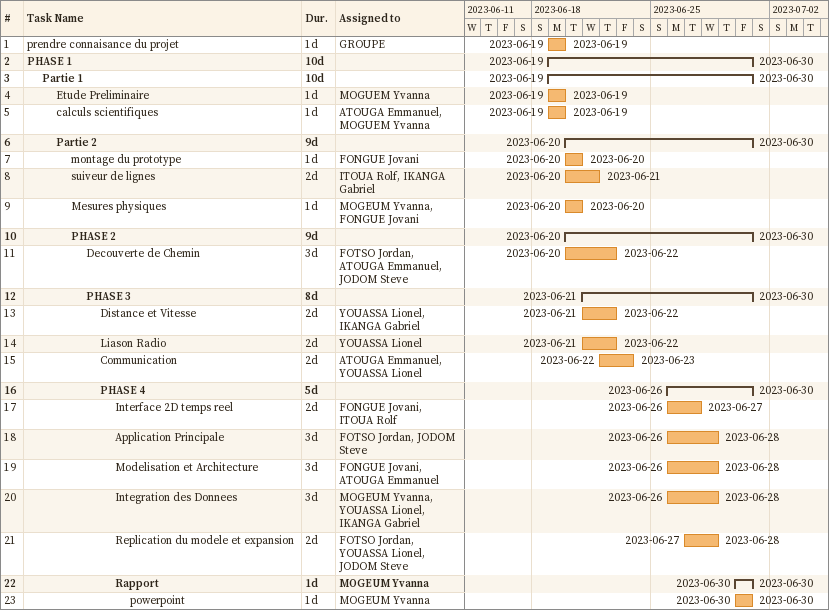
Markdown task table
| ID | Level | Task | Duration | Start | Finish | Resources |
|---|---|---|---|---|---|---|
| 1 | 1 | prendre connaisance du projet | 1d | 2023-06-19 | 2023-06-19 | GROUPE |
| 2 | 1 | **PHASE 1** | 10d | 2023-06-19 | 2023-06-30 |  |
| 3 | 2 | **Partie 1** | 10d | 2023-06-19 | 2023-06-30 |  |
| 4 | 3 | Etude Preliminaire | 1d | 2023-06-19 | 2023-06-19 | MOGUEM Yvanna |
| 5 | 3 | calculs scientifiques | 1d | 2023-06-19 | 2023-06-19 | ATOUGA Emmanuel, MOGUEM Yvanna |
| 6 | 3 | **Partie 2** | 9d | 2023-06-20 | 2023-06-30 |  |
| 7 | 4 | montage du prototype | 1d | 2023-06-20 | 2023-06-20 | FONGUE Jovani |
| 8 | 4 | suiveur de lignes | 2d | 2023-06-20 | 2023-06-21 | ITOUA Rolf, IKANGA Gabriel |
| 9 | 4 | Mesures physiques | 1d | 2023-06-20 | 2023-06-20 | MOGEUM Yvanna, FONGUE Jovani |
| 10 | 4 | **PHASE 2** | 9d | 2023-06-20 | 2023-06-30 |  |
| 11 | 5 | Decouverte de Chemin | 3d | 2023-06-20 | 2023-06-22 | FOTSO Jordan, ATOUGA Emmanuel, JODOM Steve |
| 12 | 5 | **PHASE 3** | 8d | 2023-06-21 | 2023-06-30 |  |
| 13 | 6 | Distance et Vitesse | 2d | 2023-06-21 | 2023-06-22 | YOUASSA Lionel, IKANGA Gabriel |
| 14 | 6 | Liason Radio | 2d | 2023-06-21 | 2023-06-22 | YOUASSA Lionel |
| 15 | 6 | Communication | 2d | 2023-06-22 | 2023-06-23 | ATOUGA Emmanuel, YOUASSA Lionel |
| 16 | 6 | **PHASE 4** | 5d | 2023-06-26 | 2023-06-30 |  |
| 17 | 7 | Interface 2D temps reel | 2d | 2023-06-26 | 2023-06-27 | FONGUE Jovani, ITOUA Rolf |
| 18 | 7 | Application Principale | 3d | 2023-06-26 | 2023-06-28 | FOTSO Jordan, JODOM Steve |
| 19 | 7 | Modelisation et Architecture | 3d | 2023-06-26 | 2023-06-28 | FONGUE Jovani, ATOUGA Emmanuel |
| 20 | 7 | Integration des Donnees | 3d | 2023-06-26 | 2023-06-28 | MOGEUM Yvanna, YOUASSA Lionel, IKANGA Gabriel |
| 21 | 7 | Replication du modele et expansion | 2d | 2023-06-27 | 2023-06-28 | FOTSO Jordan, YOUASSA Lionel, JODOM Steve |
| 22 | 7 | **Rapport** | 1d | 2023-06-30 | 2023-06-30 | MOGEUM Yvanna |
| 23 | 8 | powerpoint | 1d | 2023-06-30 | 2023-06-30 | MOGEUM Yvanna |
